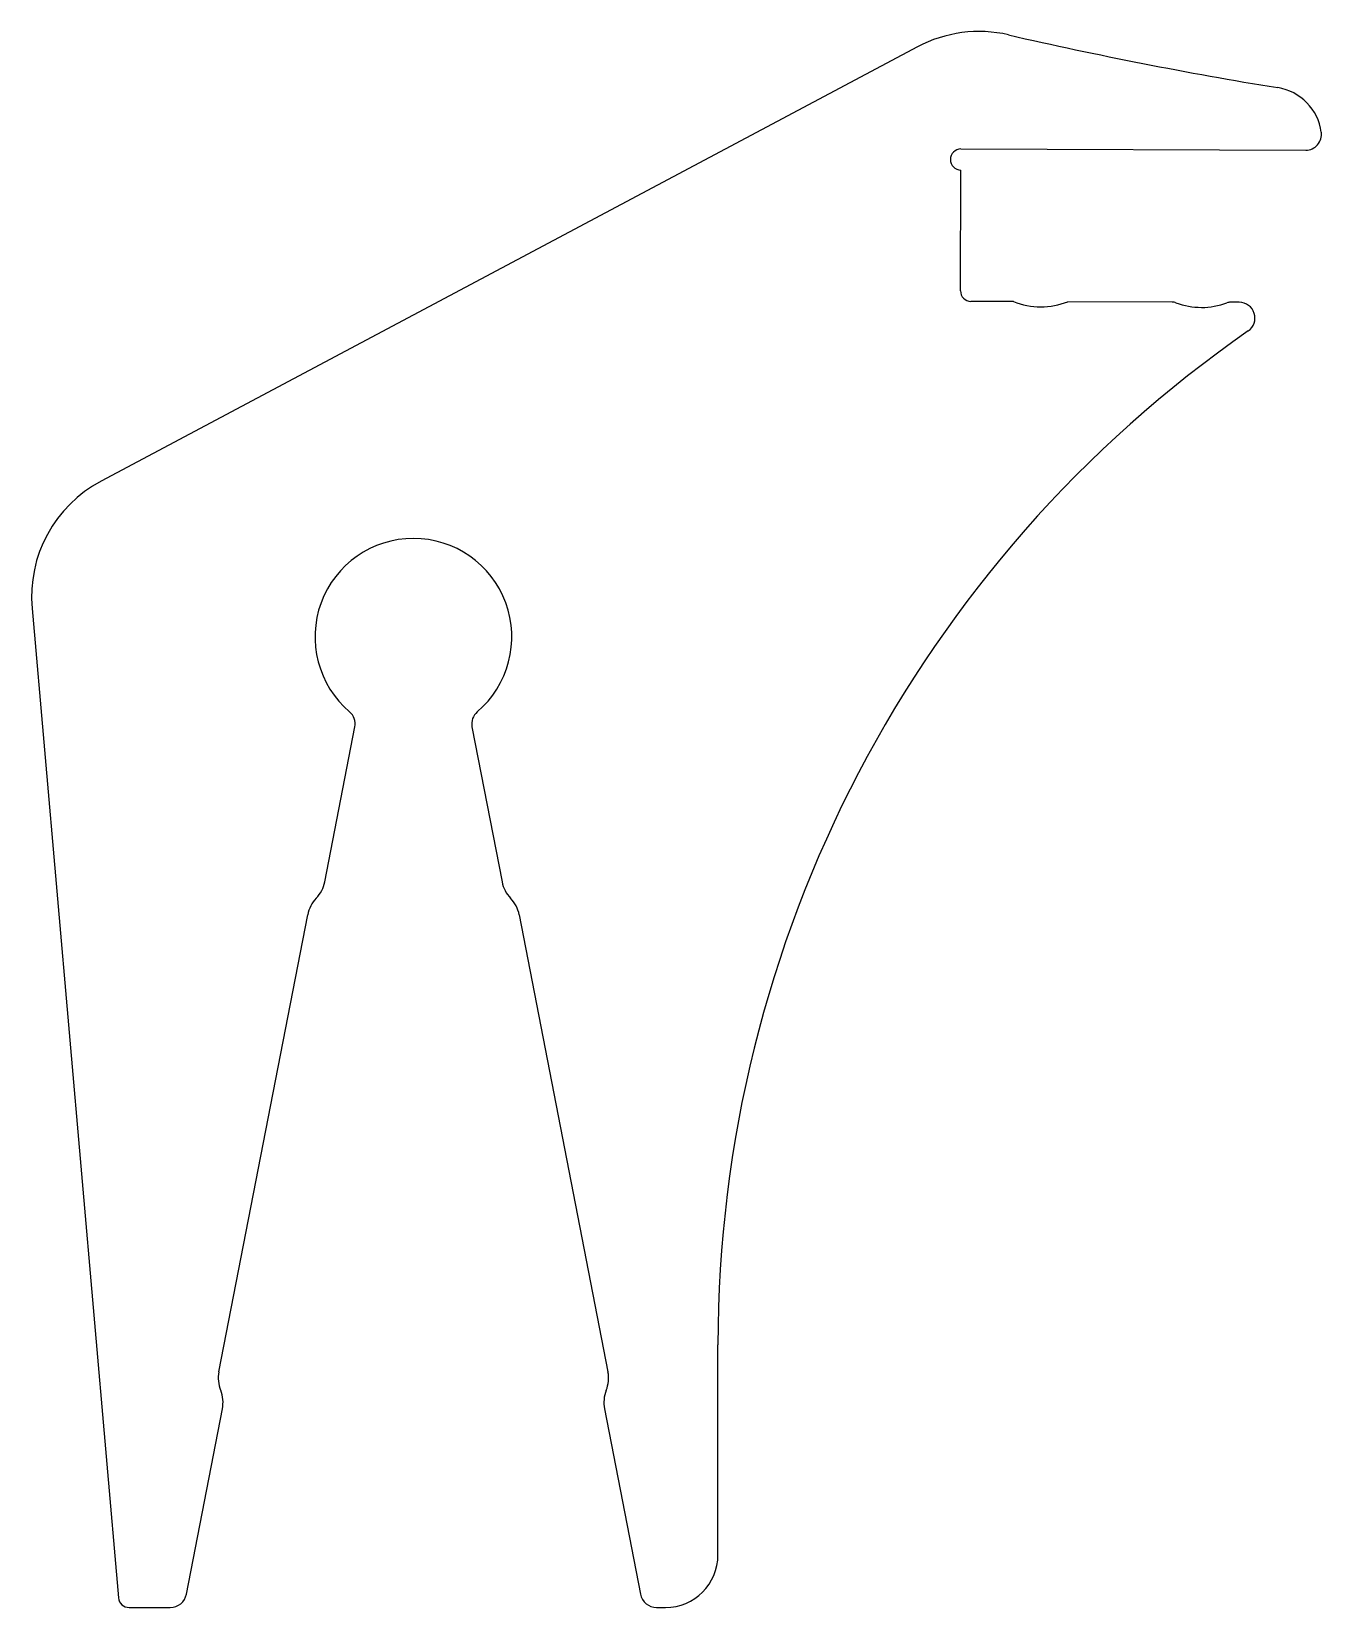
# Model space of a CAD drawing. Extents: x -7.6 to 23.6, y -15.8 to 22.3.
import ezdxf

# ---------------------------------------------------------------- set-up
doc = ezdxf.new("R2010")
doc.units = 0
doc.header["$MEASUREMENT"] = 0
doc.layers.get('0').update_dxf_attribs({"linetype": 'CONTINUOUS'})

msp = doc.modelspace()

# ---------------------------------------------------------------- linework, layer by layer
for p, q in [((13.871, 21.936), (-5.874, 11.438)), ((14.921, 19.467), (14.921, 19.467)), ((14.921, 19.467), (23.26, 19.439)), ((14.91, 16.038), (14.919, 18.959)), ((16.194, 15.779), (15.163, 15.783)), ((20.033, 15.766), (17.509, 15.775)), ((21.653, 15.761), (21.443, 15.762)), ((-7.546, 8.357), (-5.453, -15.566)), ((-0.464, 1.748), (0.264, 5.495)), ((3.095, 5.495), (3.823, 1.748)), ((-3.026, -10.098), (-0.878, 0.951)), ((4.237, 0.951), (6.385, -10.098)), ((9.045, -14.528), (9.045, -9.448)), ((-3.813, -15.477), (-2.941, -10.992)), ((6.3, -10.992), (7.171, -15.477)), ((-5.2, -15.798), (-4.202, -15.798)), ((7.561, -15.798), (7.775, -15.798))]:
    msp.add_line(p, q)
for centre, radius, start, end in [((15.362, 19.133), 3.175, 77.0387, 118.0012), ((38.89, 121.362), 101.727, 257.03871, 260.77593), ((22.38, 19.697), 1.27, 7.9451, 80.7759), ((23.261, 19.82), 0.381, 269.8102, 7.943), ((14.92, 19.213), 0.254, 89.808, 269.808), ((15.164, 16.037), 0.254, 179.808, 269.808), ((16.857, 17.415), 1.765, 247.9421, 291.674), ((20.032, 15.512), 0.254, 69.3793, 89.808), ((20.744, 17.402), 1.765, 249.3793, 290.2368), ((21.442, 15.508), 0.254, 89.808, 110.2368), ((21.652, 15.38), 0.381, 304.7759, 89.8102), ((38.89, -9.448), 29.845, 124.7732, 180), ((-4.383, 8.634), 3.175, 118, 185), ((1.679, 7.671), 2.381, 310.3795, 229.6201), ((-0.11, 5.567), 0.381, 349.004, 49.6201), ((3.469, 5.567), 0.381, 130.3829, 191.004), ((-1.244, 1.9), 0.794, 316.1416, 349), ((4.602, 1.9), 0.794, 191, 223.8584), ((-0.099, 0.8), 0.794, 136.1387, 169), ((3.458, 0.8), 0.794, 11, 43.8613), ((-2.247, -10.25), 0.794, 169, 201.8599), ((5.605, -10.25), 0.794, 338.1401, 11), ((-3.72, -10.841), 0.794, 349, 21.8599), ((7.079, -10.841), 0.794, 158.1401, 191), ((7.775, -14.528), 1.27, 270, 360), ((-5.2, -15.544), 0.254, 185.0074, 270), ((-4.202, -15.401), 0.397, 270, 349.0017), ((7.561, -15.401), 0.397, 191.0017, 270)]:
    msp.add_arc(centre, radius, start, end)

doc.saveas('drawing.dxf')
